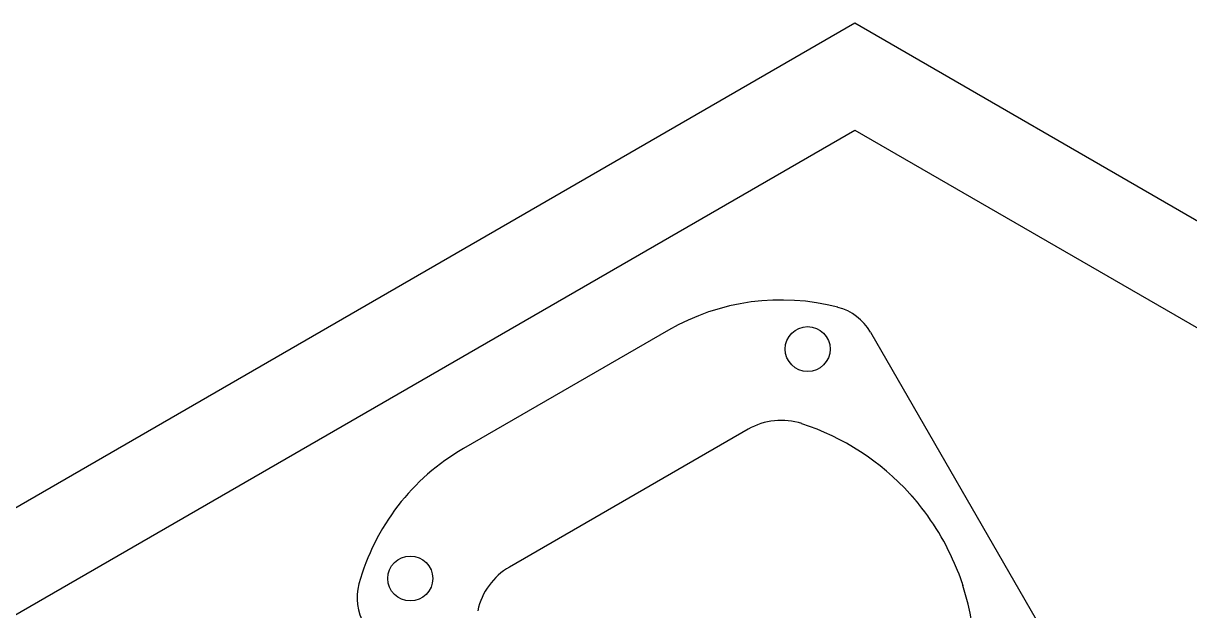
# Model space of a CAD drawing. Extents: x 442 to 745, y 5 to 355.
# Drawn here: x 568.05 to 604.37, y 336.4 to 354.69 of the extents above; entities that cross this region are included whole.
import ezdxf

# ---------------------------------------------------------------- set-up
doc = ezdxf.new("R2010")
doc.units = 0
doc.layers.add('VISIBLE__ANSI_', color=7, linetype='CONTINUOUS')

msp = doc.modelspace()

# ---------------------------------------------------------------- linework, layer by layer
at = {"layer": 'VISIBLE__ANSI_'}
for p, q in [((593.942, 354.692), (442.389, 267.193)), ((745.495, 267.193), (593.942, 354.692)), ((445.272, 265.529), (593.942, 351.364)), ((593.942, 351.364), (742.612, 265.529)), ((588.145, 345.139), (581.756, 341.45)), ((594.428, 345.078), (600.336, 334.845)), ((590.622, 342.052), (583.191, 337.761))]:
    msp.add_line(p, q, dxfattribs=at)
for points in [[(595.661, 340.04, 0), (595.662, 340.038, 0), (595.663, 340.037, 0), (595.664, 340.036, 0), (595.665, 340.035, 0), (595.666, 340.034, 0), (595.667, 340.032, 0), (595.669, 340.031, 0), (595.67, 340.03, 0), (595.671, 340.029, 0), (595.672, 340.027, 0), (595.673, 340.026, 0), (595.674, 340.025, 0), (595.675, 340.024, 0), (595.676, 340.023, 0), (595.677, 340.021, 0), (595.678, 340.02, 0), (595.68, 340.019, 0), (595.681, 340.018, 0), (595.682, 340.016, 0), (595.683, 340.015, 0), (595.684, 340.014, 0), (595.685, 340.013, 0), (595.686, 340.012, 0), (595.687, 340.01, 0), (595.688, 340.009, 0), (595.689, 340.008, 0), (595.69, 340.007, 0), (595.692, 340.005, 0), (595.693, 340.004, 0), (595.694, 340.003, 0), (595.695, 340.002, 0), (595.696, 340.001, 0), (595.697, 339.999, 0), (595.698, 339.998, 0), (595.699, 339.997, 0), (595.7, 339.996, 0), (595.701, 339.994, 0), (595.703, 339.993, 0), (595.704, 339.992, 0), (595.705, 339.991, 0), (595.706, 339.989, 0), (595.707, 339.988, 0), (595.708, 339.987, 0), (595.709, 339.986, 0), (595.71, 339.985, 0), (595.711, 339.983, 0), (595.712, 339.982, 0), (595.713, 339.981, 0), (595.715, 339.98, 0), (595.716, 339.978, 0), (595.717, 339.977, 0), (595.718, 339.976, 0), (595.719, 339.975, 0), (595.72, 339.974, 0), (595.721, 339.972, 0), (595.722, 339.971, 0), (595.723, 339.97, 0), (595.724, 339.969, 0), (595.725, 339.967, 0), (595.727, 339.966, 0), (595.728, 339.965, 0), (595.729, 339.964, 0), (595.73, 339.962, 0), (595.731, 339.961, 0), (595.732, 339.96, 0), (595.733, 339.959, 0), (595.734, 339.957, 0), (595.735, 339.956, 0), (595.736, 339.955, 0), (595.737, 339.954, 0), (595.738, 339.953, 0), (595.74, 339.951, 0), (595.741, 339.95, 0), (595.742, 339.949, 0), (595.743, 339.948, 0), (595.744, 339.946, 0), (595.745, 339.945, 0), (595.746, 339.944, 0), (595.747, 339.943, 0), (595.748, 339.941, 0), (595.749, 339.94, 0), (595.75, 339.939, 0), (595.751, 339.938, 0), (595.753, 339.936, 0), (595.754, 339.935, 0), (595.755, 339.934, 0), (595.756, 339.933, 0), (595.757, 339.932, 0), (595.758, 339.93, 0), (595.759, 339.929, 0), (595.76, 339.928, 0), (595.761, 339.927, 0), (595.762, 339.925, 0), (595.763, 339.924, 0), (595.764, 339.923, 0), (595.765, 339.922, 0), (595.767, 339.92, 0), (595.768, 339.919, 0), (595.769, 339.918, 0), (595.77, 339.917, 0), (595.771, 339.915, 0), (595.772, 339.914, 0), (595.773, 339.913, 0), (595.774, 339.912, 0), (595.775, 339.91, 0), (595.776, 339.909, 0), (595.777, 339.908, 0), (595.778, 339.907, 0), (595.779, 339.905, 0), (595.781, 339.904, 0), (595.782, 339.903, 0), (595.783, 339.902, 0), (595.784, 339.901, 0), (595.785, 339.899, 0), (595.786, 339.898, 0), (595.787, 339.897, 0), (595.788, 339.896, 0), (595.789, 339.894, 0), (595.79, 339.893, 0), (595.791, 339.892, 0), (595.792, 339.891, 0), (595.793, 339.889, 0), (595.794, 339.888, 0), (595.796, 339.887, 0), (595.797, 339.886, 0), (595.798, 339.884, 0), (595.799, 339.883, 0), (595.8, 339.882, 0), (595.801, 339.881, 0), (595.802, 339.879, 0), (595.803, 339.878, 0), (595.804, 339.877, 0), (595.805, 339.876, 0), (595.806, 339.874, 0), (595.807, 339.873, 0), (595.808, 339.872, 0), (595.809, 339.871, 0), (595.811, 339.869, 0), (595.812, 339.868, 0), (595.813, 339.867, 0), (595.814, 339.866, 0), (595.815, 339.864, 0), (595.816, 339.863, 0), (595.817, 339.862, 0), (595.818, 339.861, 0), (595.819, 339.859, 0), (595.82, 339.858, 0), (595.821, 339.857, 0), (595.822, 339.856, 0), (595.823, 339.854, 0), (595.824, 339.853, 0), (595.825, 339.852, 0), (595.826, 339.851, 0), (595.828, 339.849, 0), (595.829, 339.848, 0), (595.83, 339.847, 0), (595.831, 339.846, 0), (595.832, 339.844, 0), (595.833, 339.843, 0), (595.834, 339.842, 0), (595.835, 339.841, 0), (595.836, 339.839, 0), (595.837, 339.838, 0), (595.838, 339.837, 0), (595.839, 339.836, 0), (595.84, 339.834, 0), (595.841, 339.833, 0), (595.842, 339.832, 0), (595.843, 339.83, 0), (595.845, 339.829, 0), (595.846, 339.828, 0), (595.847, 339.827, 0), (595.848, 339.825, 0), (595.849, 339.824, 0), (595.85, 339.823, 0), (595.851, 339.822, 0), (595.852, 339.82, 0), (595.853, 339.819, 0), (595.854, 339.818, 0), (595.855, 339.817, 0), (595.856, 339.815, 0), (595.857, 339.814, 0), (595.858, 339.813, 0), (595.859, 339.812, 0), (595.86, 339.81, 0), (595.861, 339.809, 0), (595.862, 339.808, 0), (595.864, 339.807, 0), (595.865, 339.805, 0), (595.866, 339.804, 0), (595.867, 339.803, 0), (595.868, 339.802, 0), (595.869, 339.8, 0), (595.87, 339.799, 0), (595.871, 339.798, 0), (595.872, 339.796, 0), (595.873, 339.795, 0), (595.874, 339.794, 0), (595.875, 339.793, 0), (595.876, 339.791, 0), (595.877, 339.79, 0), (595.878, 339.789, 0), (595.879, 339.788, 0), (595.88, 339.786, 0), (595.881, 339.785, 0), (595.882, 339.784, 0), (595.884, 339.783, 0), (595.885, 339.781, 0), (595.886, 339.78, 0), (595.887, 339.779, 0), (595.888, 339.778, 0), (595.889, 339.776, 0), (595.89, 339.775, 0), (595.891, 339.774, 0), (595.892, 339.772, 0), (595.893, 339.771, 0), (595.894, 339.77, 0), (595.895, 339.769, 0), (595.896, 339.767, 0), (595.897, 339.766, 0), (595.898, 339.765, 0), (595.899, 339.764, 0), (595.9, 339.762, 0), (595.901, 339.761, 0), (595.902, 339.76, 0), (595.903, 339.759, 0), (595.904, 339.757, 0), (595.905, 339.756, 0), (595.907, 339.755, 0), (595.908, 339.753, 0), (595.909, 339.752, 0), (595.91, 339.751, 0), (595.911, 339.75, 0), (595.912, 339.748, 0), (595.913, 339.747, 0), (595.914, 339.746, 0), (595.915, 339.745, 0), (595.916, 339.743, 0), (595.917, 339.742, 0), (595.918, 339.741, 0), (595.919, 339.739, 0), (595.92, 339.738, 0), (595.921, 339.737, 0), (595.922, 339.736, 0), (595.923, 339.734, 0), (595.924, 339.733, 0), (595.925, 339.732, 0), (595.926, 339.731, 0), (595.927, 339.729, 0), (595.928, 339.728, 0), (595.929, 339.727, 0), (595.93, 339.725, 0), (595.931, 339.724, 0), (595.933, 339.723, 0), (595.934, 339.722, 0)], [(597.169, 337.582, 0), (597.17, 337.58, 0), (597.17, 337.578, 0), (597.171, 337.576, 0), (597.172, 337.574, 0), (597.173, 337.572, 0), (597.174, 337.57, 0), (597.174, 337.568, 0), (597.175, 337.566, 0), (597.176, 337.564, 0), (597.177, 337.562, 0), (597.177, 337.56, 0), (597.178, 337.557, 0), (597.179, 337.555, 0), (597.18, 337.553, 0), (597.181, 337.551, 0), (597.181, 337.549, 0), (597.182, 337.547, 0), (597.183, 337.545, 0), (597.184, 337.543, 0), (597.184, 337.541, 0), (597.185, 337.539, 0), (597.186, 337.537, 0), (597.187, 337.535, 0), (597.187, 337.533, 0), (597.188, 337.531, 0), (597.189, 337.529, 0), (597.19, 337.527, 0), (597.191, 337.525, 0), (597.191, 337.523, 0), (597.192, 337.52, 0), (597.193, 337.518, 0), (597.194, 337.516, 0), (597.194, 337.514, 0), (597.195, 337.512, 0), (597.196, 337.51, 0), (597.197, 337.508, 0), (597.197, 337.506, 0), (597.198, 337.504, 0), (597.199, 337.502, 0), (597.2, 337.5, 0), (597.2, 337.498, 0), (597.201, 337.496, 0), (597.202, 337.494, 0), (597.203, 337.492, 0), (597.203, 337.49, 0), (597.204, 337.488, 0), (597.205, 337.486, 0), (597.206, 337.483, 0), (597.206, 337.481, 0), (597.207, 337.479, 0), (597.208, 337.477, 0), (597.209, 337.475, 0), (597.21, 337.473, 0), (597.21, 337.471, 0), (597.211, 337.469, 0), (597.212, 337.467, 0), (597.213, 337.465, 0), (597.213, 337.463, 0), (597.214, 337.461, 0), (597.215, 337.459, 0), (597.216, 337.457, 0), (597.216, 337.455, 0), (597.217, 337.453, 0), (597.218, 337.45, 0), (597.219, 337.448, 0), (597.219, 337.446, 0), (597.22, 337.444, 0), (597.221, 337.442, 0), (597.221, 337.44, 0), (597.222, 337.438, 0), (597.223, 337.436, 0), (597.224, 337.434, 0), (597.224, 337.432, 0), (597.225, 337.43, 0), (597.226, 337.428, 0), (597.227, 337.426, 0), (597.227, 337.424, 0), (597.228, 337.422, 0), (597.229, 337.42, 0), (597.23, 337.417, 0), (597.23, 337.415, 0), (597.231, 337.413, 0), (597.232, 337.411, 0), (597.233, 337.409, 0), (597.233, 337.407, 0), (597.234, 337.405, 0), (597.235, 337.403, 0), (597.235, 337.401, 0), (597.236, 337.399, 0), (597.237, 337.397, 0), (597.238, 337.395, 0), (597.238, 337.393, 0), (597.239, 337.391, 0), (597.24, 337.388, 0), (597.241, 337.386, 0), (597.241, 337.384, 0), (597.242, 337.382, 0), (597.243, 337.38, 0), (597.244, 337.378, 0), (597.244, 337.376, 0), (597.245, 337.374, 0), (597.246, 337.372, 0), (597.246, 337.37, 0), (597.247, 337.368, 0), (597.248, 337.366, 0), (597.249, 337.364, 0), (597.249, 337.362, 0), (597.25, 337.36, 0), (597.251, 337.357, 0), (597.251, 337.355, 0), (597.252, 337.353, 0), (597.253, 337.351, 0), (597.254, 337.349, 0), (597.254, 337.347, 0), (597.255, 337.345, 0), (597.256, 337.343, 0), (597.256, 337.341, 0), (597.257, 337.339, 0), (597.258, 337.337, 0), (597.259, 337.335, 0), (597.259, 337.333, 0), (597.26, 337.33, 0), (597.261, 337.328, 0), (597.261, 337.326, 0), (597.262, 337.324, 0), (597.263, 337.322, 0), (597.264, 337.32, 0), (597.264, 337.318, 0), (597.265, 337.316, 0), (597.266, 337.314, 0), (597.266, 337.312, 0), (597.267, 337.31, 0), (597.268, 337.308, 0), (597.269, 337.306, 0), (597.269, 337.304, 0), (597.27, 337.301, 0), (597.271, 337.299, 0), (597.271, 337.297, 0), (597.272, 337.295, 0), (597.273, 337.293, 0), (597.273, 337.291, 0), (597.274, 337.289, 0), (597.275, 337.287, 0), (597.276, 337.285, 0), (597.276, 337.283, 0), (597.277, 337.281, 0), (597.278, 337.279, 0), (597.278, 337.276, 0), (597.279, 337.274, 0), (597.28, 337.272, 0), (597.28, 337.27, 0), (597.281, 337.268, 0), (597.282, 337.266, 0), (597.283, 337.264, 0), (597.283, 337.262, 0), (597.284, 337.26, 0), (597.285, 337.258, 0), (597.285, 337.256, 0), (597.286, 337.254, 0), (597.287, 337.252, 0), (597.287, 337.249, 0), (597.288, 337.247, 0), (597.289, 337.245, 0), (597.289, 337.243, 0), (597.29, 337.241, 0), (597.291, 337.239, 0), (597.292, 337.237, 0), (597.292, 337.235, 0), (597.293, 337.233, 0), (597.294, 337.231, 0), (597.294, 337.229, 0), (597.295, 337.227, 0), (597.296, 337.224, 0), (597.296, 337.222, 0), (597.297, 337.22, 0), (597.298, 337.218, 0), (597.298, 337.216, 0), (597.299, 337.214, 0), (597.3, 337.212, 0), (597.3, 337.21, 0), (597.301, 337.208, 0), (597.302, 337.206, 0), (597.302, 337.204, 0), (597.303, 337.201, 0), (597.304, 337.199, 0), (597.304, 337.197, 0), (597.305, 337.195, 0), (597.306, 337.193, 0), (597.306, 337.191, 0), (597.307, 337.189, 0), (597.308, 337.187, 0)]]:
    msp.add_polyline3d(points, dxfattribs=at)
for centre in [(592.476, 344.548), (580.102, 337.404)]:
    msp.add_circle(centre, 0.7, dxfattribs=at)
for centre, radius, start, end in [((591.645, 339.077), 7, 75.3155, 120), ((593.002, 344.255), 1.647, 30, 75.3155), ((591.652, 340.269), 2.059, 71.9019, 120), ((589.861, 334.789), 7.823, 42.1532, 71.9019), ((585.256, 335.388), 7, 120, 164.6845), ((589.861, 334.789), 7.823, 20.9153, 39.0847), ((584.22, 335.978), 2.059, 120, 168.0981), ((580.093, 336.802), 1.647, 164.6845, 210), ((589.861, 334.789), 7.823, 309.3902, 17.8468)]:
    msp.add_arc(centre, radius, start, end, dxfattribs=at)

doc.saveas('drawing.dxf')
